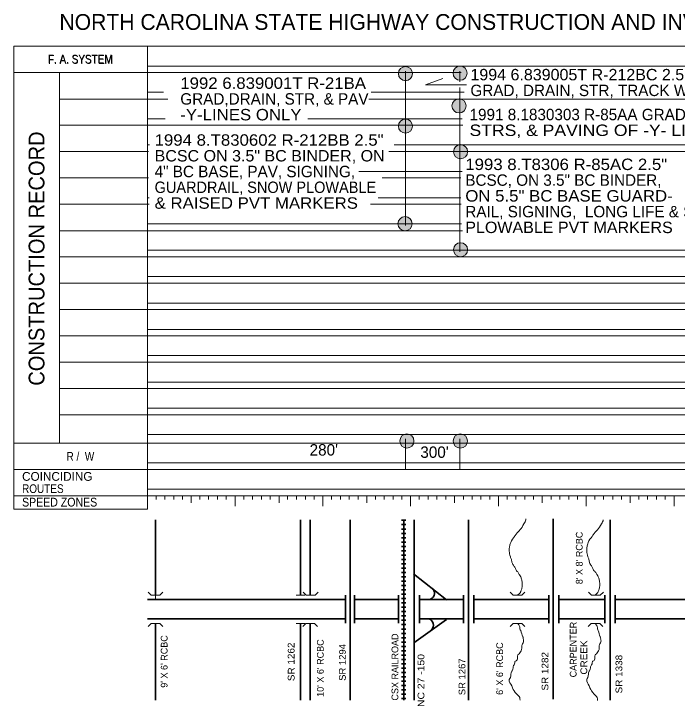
# Model space of a CAD drawing. Extents: x 321778.4 to 321800.1, y 217573.5 to 217590.
# Drawn here: x 321778.36 to 321785.99, y 217582.05 to 217590.01 of the extents above; entities that cross this region are included whole.
import ezdxf
from ezdxf.enums import TextEntityAlignment as Align

# ---------------------------------------------------------------- set-up
doc = ezdxf.new("R2010")
doc.units = 0
doc.header["$LTSCALE"] = 0.04
doc.layers.add('1', color=7, linetype='Continuous', lineweight=13)

msp = doc.modelspace()

# ---------------------------------------------------------------- hatches: boundary and pattern name
at = {"layer": '1'}
for points in [[(321782.9493, 217589.3273, 1), (321782.7864, 217589.3273, 1)], [(321783.5775, 217589.3323, 1), (321783.4146, 217589.3323, 1)], [(321783.565, 217588.9562, 1), (321783.4021, 217588.9562, 1)], [(321782.9493, 217588.7237, 1), (321782.7864, 217588.7237, 1)], [(321783.5825, 217588.4293, 1), (321783.4196, 217588.4293, 1)], [(321782.9443, 217587.6012, 1), (321782.7814, 217587.6012, 1)], [(321783.5825, 217587.3018, 1), (321783.4196, 217587.3018, 1)], [(321782.9656, 217585.1023, 1), (321782.8027, 217585.1023, 1)], [(321783.58, 217585.1023, 1), (321783.4171, 217585.1023, 1)]]:
    msp.add_hatch(color=256, dxfattribs=at).paths.add_polyline_path(points)

# ---------------------------------------------------------------- linework, layer by layer
for p, q in [((321778.3647, 217589.6436), (321800.0876, 217589.6436)), ((321778.3647, 217589.6436), (321778.3647, 217584.3196)), ((321779.9, 217584.3196), (321779.9, 217589.6436)), ((321779.9, 217589.4131), (321800.0876, 217589.4131)), ((321782.8682, 217587.5812), (321782.8682, 217589.3573)), ((321783.4944, 217589.2311), (321783.4944, 217589.3573)), ((321778.3647, 217589.3404), (321783.5097, 217589.3404)), ((321778.8887, 217589.3404), (321778.8887, 217585.0788)), ((321779.9, 217589.1124), (321780.085, 217589.1124)), ((321782.4721, 217589.1124), (321783.5415, 217589.1124)), ((321783.4944, 217587.2769), (321783.4944, 217589.1681)), ((321778.8887, 217589.0348), (321780.1359, 217589.0348)), ((321782.4466, 217589.0348), (321783.5543, 217589.0348)), ((321783.5543, 217589.0348), (321796.5384, 217589.0348)), ((321779.9, 217588.8092), (321780.1041, 217588.8092)), ((321781.7464, 217588.8092), (321783.5186, 217588.8092)), ((321778.8887, 217588.734), (321783.5285, 217588.734)), ((321779.9, 217588.5084), (321779.9259, 217588.5084)), ((321782.7394, 217588.5084), (321786.959, 217588.5084)), ((321778.8887, 217588.4308), (321779.9132, 217588.4308)), ((321782.6758, 217588.4308), (321786.959, 217588.4308)), ((321782.332, 217588.2028), (321783.5187, 217588.2028)), ((321778.8887, 217588.13), (321779.9132, 217588.13)), ((321782.5994, 217588.13), (321783.5037, 217588.13)), ((321779.9, 217587.8996), (321779.9195, 217587.8996)), ((321782.5548, 217587.8996), (321783.5037, 217587.8996)), ((321778.8887, 217587.8245), (321779.9195, 217587.8245)), ((321782.4657, 217587.8245), (321783.5087, 217587.8245)), ((321779.9, 217587.5988), (321783.5137, 217587.5988)), ((321778.8887, 217587.5212), (321783.5236, 217587.5212)), ((321779.9, 217587.2957), (321786.4232, 217587.2957)), ((321778.8887, 217587.2205), (321786.4232, 217587.2205)), ((321779.9, 217586.9924), (321800.0876, 217586.9924)), ((321778.8887, 217586.9173), (321800.0876, 217586.9173)), ((321778.8887, 217586.6141), (321800.0876, 217586.6141)), ((321779.9, 217586.3861), (321800.0876, 217586.3861)), ((321778.8887, 217586.3109), (321800.0876, 217586.3109)), ((321779.9, 217586.0854), (321800.0876, 217586.0854)), ((321778.8887, 217586.0078), (321800.0876, 217586.0078)), ((321779.9, 217585.7797), (321800.0876, 217585.7797)), ((321778.8887, 217585.7069), (321800.0876, 217585.7069)), ((321779.9, 217585.479), (321800.0876, 217585.479)), ((321778.8887, 217585.4014), (321800.0876, 217585.4014)), ((321779.9, 217585.1783), (321800.0876, 217585.1783)), ((321782.8682, 217584.7732), (321782.8682, 217585.1268)), ((321783.4944, 217584.7732), (321783.4944, 217585.1268)), ((321778.3647, 217585.0788), (321800.0876, 217585.0788)), ((321779.9, 217584.8508), (321800.0876, 217584.8508)), ((321779.9, 217584.5476), (321800.0876, 217584.5476)), ((321779.9995, 217584.4312), (321779.9995, 217584.4724)), ((321780.0989, 217584.4312), (321780.0989, 217584.4724)), ((321780.2033, 217584.4312), (321780.2033, 217584.4724)), ((321780.3027, 217584.4312), (321780.3027, 217584.4724)), ((321780.4046, 217584.3899), (321780.4046, 217584.4724)), ((321780.504, 217584.4312), (321780.504, 217584.4724)), ((321780.6034, 217584.4312), (321780.6034, 217584.4724)), ((321780.7078, 217584.4312), (321780.7078, 217584.4724)), ((321780.8072, 217584.4312), (321780.8072, 217584.4724)), ((321780.9091, 217584.3512), (321780.9091, 217584.4724)), ((321781.0085, 217584.4312), (321781.0085, 217584.4724)), ((321781.1104, 217584.4312), (321781.1104, 217584.4724)), ((321781.2122, 217584.4312), (321781.2122, 217584.4724)), ((321781.3117, 217584.4312), (321781.3117, 217584.4724)), ((321781.4136, 217584.3899), (321781.4136, 217584.4724)), ((321781.5131, 217584.4312), (321781.5131, 217584.4724)), ((321781.6149, 217584.4312), (321781.6149, 217584.4724)), ((321781.7168, 217584.4312), (321781.7168, 217584.4724)), ((321781.8162, 217584.4312), (321781.8162, 217584.4724)), ((321781.918, 217584.3512), (321781.918, 217584.4724)), ((321782.0176, 217584.4312), (321782.0176, 217584.4724)), ((321782.1194, 217584.4312), (321782.1194, 217584.4724)), ((321782.2213, 217584.4312), (321782.2213, 217584.4724)), ((321782.3231, 217584.4312), (321782.3231, 217584.4724)), ((321782.4226, 217584.3899), (321782.4226, 217584.4724)), ((321782.522, 217584.4312), (321782.522, 217584.4724)), ((321782.624, 217584.4312), (321782.624, 217584.4724)), ((321782.7258, 217584.4312), (321782.7258, 217584.4724)), ((321782.8277, 217584.4312), (321782.8277, 217584.4724)), ((321782.9271, 217584.3512), (321782.9271, 217584.4724)), ((321783.0265, 217584.4312), (321783.0265, 217584.4724)), ((321783.1284, 217584.4312), (321783.1284, 217584.4724)), ((321783.2303, 217584.4312), (321783.2303, 217584.4724)), ((321783.3322, 217584.4312), (321783.3322, 217584.4724)), ((321783.4316, 217584.3899), (321783.4316, 217584.4724)), ((321783.5335, 217584.4312), (321783.5335, 217584.4724)), ((321783.6329, 217584.4312), (321783.6329, 217584.4724)), ((321783.7348, 217584.4312), (321783.7348, 217584.4724)), ((321783.8367, 217584.4312), (321783.8367, 217584.4724)), ((321783.9361, 217584.3512), (321783.9361, 217584.4724)), ((321784.038, 217584.4312), (321784.038, 217584.4724)), ((321784.1374, 217584.4312), (321784.1374, 217584.4724)), ((321784.2393, 217584.4312), (321784.2393, 217584.4724)), ((321784.3411, 217584.4312), (321784.3411, 217584.4724)), ((321784.4406, 217584.3899), (321784.4406, 217584.4724)), ((321784.5425, 217584.4312), (321784.5425, 217584.4724)), ((321784.642, 217584.4312), (321784.642, 217584.4724)), ((321784.7462, 217584.4312), (321784.7462, 217584.4724)), ((321784.8456, 217584.4312), (321784.8456, 217584.4724)), ((321784.9451, 217584.3512), (321784.9451, 217584.4724)), ((321785.0469, 217584.4312), (321785.0469, 217584.4724)), ((321785.1465, 217584.4312), (321785.1465, 217584.4724)), ((321785.2507, 217584.4312), (321785.2507, 217584.4724)), ((321785.3502, 217584.4312), (321785.3502, 217584.4724)), ((321785.4496, 217584.3899), (321785.4496, 217584.4724)), ((321785.5515, 217584.4312), (321785.5515, 217584.4724)), ((321785.6509, 217584.4312), (321785.6509, 217584.4724)), ((321785.7553, 217584.4312), (321785.7553, 217584.4724)), ((321785.8547, 217584.4312), (321785.8547, 217584.4724)), ((321785.9566, 217584.3512), (321785.9566, 217584.4724)), ((321778.3647, 217584.3196), (321779.9, 217584.3196)), ((321779.9927, 217583.28), (321779.9927, 217583.33))]:
    msp.add_line(p, q, dxfattribs=at)
at = {"layer": '1', "lineweight": 35}
for p, q in [((321779.9929, 217584.1962), (321779.9929, 217583.3299)), ((321781.6612, 217584.1962), (321781.6612, 217583.3299)), ((321781.7725, 217584.1962), (321781.7725, 217583.3299)), ((321782.2327, 217584.1962), (321782.2327, 217582.1221)), ((321782.8477, 217584.1962), (321782.8477, 217582.1221)), ((321782.9667, 217584.1962), (321782.9667, 217582.1221)), ((321783.5917, 217584.1962), (321783.5917, 217582.1221)), ((321784.5677, 217584.2084), (321784.5677, 217582.1343)), ((321785.2227, 217584.1962), (321785.2227, 217582.1221)), ((321782.9598, 217583.5745), (321783.3414, 217583.2748)), ((321782.18, 217583.0074), (321782.18, 217583.3299)), ((321782.2832, 217583.0074), (321782.2832, 217583.3299)), ((321782.7876, 217583.0074), (321782.7876, 217583.3299)), ((321783.0283, 217583.0074), (321783.0283, 217583.3299)), ((321783.5342, 217583.0074), (321783.5342, 217583.3299)), ((321783.6532, 217583.0074), (321783.6532, 217583.3299)), ((321784.517, 217583.0074), (321784.517, 217583.3299)), ((321784.6318, 217583.0074), (321784.6318, 217583.3299)), ((321785.1612, 217583.0074), (321785.1612, 217583.3299)), ((321785.2802, 217583.0074), (321785.2802, 217583.3299)), ((321779.9, 217583.28), (321779.9927, 217583.28)), ((321779.9927, 217583.28), (321782.18, 217583.28)), ((321782.2832, 217583.28), (321782.7876, 217583.28)), ((321783.0283, 217583.28), (321783.5342, 217583.28)), ((321783.6532, 217583.28), (321784.517, 217583.28)), ((321784.6237, 217583.28), (321785.1612, 217583.28)), ((321785.2802, 217583.28), (321786.4923, 217583.28)), ((321779.9, 217583.0574), (321779.9927, 217583.0574)), ((321779.9927, 217583.0574), (321782.18, 217583.0574)), ((321782.2832, 217583.0574), (321782.7876, 217583.0574)), ((321783.0283, 217583.0574), (321783.5342, 217583.0574)), ((321783.6532, 217583.0574), (321784.517, 217583.0574)), ((321784.6237, 217583.0574), (321785.1612, 217583.0574)), ((321785.2802, 217583.0574), (321786.4923, 217583.0574)), ((321779.9929, 217583.0052), (321779.9929, 217582.1221)), ((321781.6612, 217583.0052), (321781.6612, 217582.1221)), ((321781.7725, 217583.0052), (321781.7725, 217582.1221)), ((321782.9639, 217582.7821), (321783.3414, 217583.049))]:
    msp.add_line(p, q, dxfattribs=at)
at = {"layer": '1'}
for points in [[(321783.5693, 217589.1996), (321783.099, 217589.1996), (321783.2985, 217589.2709)], [(321779.9, 217586.6893), (321796.1155, 217586.6893), (321800.0876, 217586.6893)], [(321778.3647, 217584.7732), (321779.9, 217584.7732), (321800.0876, 217584.7732)], [(321778.3647, 217584.4724), (321779.9, 217584.4724), (321800.0876, 217584.4724)], [(321780.0792, 217583.3653), (321780.0438, 217583.3299), (321779.9938, 217583.3299), (321779.9438, 217583.3299), (321779.9084, 217583.3653)], [(321781.7122, 217583.3299), (321781.6622, 217583.3299), (321781.6122, 217583.3299)], [(321781.8631, 217583.3653), (321781.8277, 217583.3299), (321781.7777, 217583.3299), (321781.7277, 217583.3299), (321781.6923, 217583.3653)], [(321784.2407, 217583.3653), (321784.2053, 217583.3299), (321784.1553, 217583.3299), (321784.1053, 217583.3299), (321784.0699, 217583.3653)], [(321785.1432, 217583.3653), (321785.1078, 217583.3299), (321785.0578, 217583.3299), (321785.0078, 217583.3299), (321784.9724, 217583.3653)], [(321780.0791, 217582.9698), (321780.0437, 217583.0052), (321779.9937, 217583.0052), (321779.9437, 217583.0052), (321779.9083, 217582.9698)], [(321781.7109, 217583.0052), (321781.6609, 217583.0052), (321781.6109, 217583.0052)], [(321781.8576, 217582.9698), (321781.8222, 217583.0052), (321781.7722, 217583.0052), (321781.7222, 217583.0052), (321781.6868, 217582.9698)], [(321784.2421, 217582.9698), (321784.2067, 217583.0052), (321784.1567, 217583.0052), (321784.1067, 217583.0052), (321784.0713, 217582.9698)], [(321785.1391, 217582.9698), (321785.1037, 217583.0052), (321785.0537, 217583.0052), (321785.0037, 217583.0052), (321784.9683, 217582.9698)]]:
    msp.add_lwpolyline(points, dxfattribs=at)
at = {"layer": '1', "lineweight": 35}
for points in [[(321782.8727, 217584.1902), (321782.8477, 217584.1902), (321782.8227, 217584.1902)], [(321782.8727, 217584.1402), (321782.8477, 217584.1402), (321782.8227, 217584.1402)], [(321782.8727, 217584.0902), (321782.8477, 217584.0902), (321782.8227, 217584.0902)], [(321782.8727, 217584.0402), (321782.8477, 217584.0402), (321782.8227, 217584.0402)], [(321782.8727, 217583.9902), (321782.8477, 217583.9902), (321782.8227, 217583.9902)], [(321782.8727, 217583.9402), (321782.8477, 217583.9402), (321782.8227, 217583.9402)], [(321782.8727, 217583.8902), (321782.8477, 217583.8902), (321782.8227, 217583.8902)], [(321782.8727, 217583.8402), (321782.8477, 217583.8402), (321782.8227, 217583.8402)], [(321782.8727, 217583.7902), (321782.8477, 217583.7902), (321782.8227, 217583.7902)], [(321782.8727, 217583.7402), (321782.8477, 217583.7402), (321782.8227, 217583.7402)], [(321782.8727, 217583.6902), (321782.8477, 217583.6902), (321782.8227, 217583.6902)], [(321782.8727, 217583.6402), (321782.8477, 217583.6402), (321782.8227, 217583.6402)], [(321782.8727, 217583.5902), (321782.8477, 217583.5902), (321782.8227, 217583.5902)], [(321782.8727, 217583.5402), (321782.8477, 217583.5402), (321782.8227, 217583.5402)], [(321782.8727, 217583.4902), (321782.8477, 217583.4902), (321782.8227, 217583.4902)], [(321782.8727, 217583.4402), (321782.8477, 217583.4402), (321782.8227, 217583.4402)], [(321782.8727, 217583.3902), (321782.8477, 217583.3902), (321782.8227, 217583.3902)], [(321782.8727, 217583.3402), (321782.8477, 217583.3402), (321782.8227, 217583.3402)], [(321782.8727, 217583.2902), (321782.8477, 217583.2902), (321782.8227, 217583.2902)], [(321782.8727, 217583.2402), (321782.8477, 217583.2402), (321782.8227, 217583.2402)], [(321782.8727, 217583.1902), (321782.8477, 217583.1902), (321782.8227, 217583.1902)], [(321782.8727, 217583.1402), (321782.8477, 217583.1402), (321782.8227, 217583.1402)], [(321782.8727, 217583.0902), (321782.8477, 217583.0902), (321782.8227, 217583.0902)], [(321782.8727, 217583.0402), (321782.8477, 217583.0402), (321782.8227, 217583.0402)], [(321782.8727, 217582.9902), (321782.8477, 217582.9902), (321782.8227, 217582.9902)], [(321782.8727, 217582.9402), (321782.8477, 217582.9402), (321782.8227, 217582.9402)], [(321782.8727, 217582.8902), (321782.8477, 217582.8902), (321782.8227, 217582.8902)], [(321782.8727, 217582.8402), (321782.8477, 217582.8402), (321782.8227, 217582.8402)], [(321782.8727, 217582.7902), (321782.8477, 217582.7902), (321782.8227, 217582.7902)], [(321782.8727, 217582.7402), (321782.8477, 217582.7402), (321782.8227, 217582.7402)], [(321782.8727, 217582.6902), (321782.8477, 217582.6902), (321782.8227, 217582.6902)], [(321782.8727, 217582.6402), (321782.8477, 217582.6402), (321782.8227, 217582.6402)], [(321782.8727, 217582.5902), (321782.8477, 217582.5902), (321782.8227, 217582.5902)], [(321782.8727, 217582.5402), (321782.8477, 217582.5402), (321782.8227, 217582.5402)], [(321782.8727, 217582.4902), (321782.8477, 217582.4902), (321782.8227, 217582.4902)], [(321782.8727, 217582.4402), (321782.8477, 217582.4402), (321782.8227, 217582.4402)], [(321782.8727, 217582.3902), (321782.8477, 217582.3902), (321782.8227, 217582.3902)], [(321782.8727, 217582.3402), (321782.8477, 217582.3402), (321782.8227, 217582.3402)], [(321782.8727, 217582.2902), (321782.8477, 217582.2902), (321782.8227, 217582.2902)], [(321782.8727, 217582.2402), (321782.8477, 217582.2402), (321782.8227, 217582.2402)], [(321782.8727, 217582.1902), (321782.8477, 217582.1902), (321782.8227, 217582.1902)], [(321782.8727, 217582.1402), (321782.8477, 217582.1402), (321782.8227, 217582.1402)]]:
    msp.add_lwpolyline(points, dxfattribs=at)
at = {"layer": '1'}
for centre in [(321782.8678, 217589.3273), (321783.4961, 217589.3323), (321783.4836, 217588.9562), (321782.8678, 217588.7237), (321783.5011, 217588.4293), (321782.8628, 217587.6012), (321783.5011, 217587.3018), (321782.8841, 217585.1023), (321783.4986, 217585.1023)]:
    msp.add_circle(centre, 0.0814, dxfattribs=at)
at = {"layer": '1', "lineweight": 35}
for centre, radius, start, end in [((321783.128, 217583.3528), 0.0744, 276.33168, 39.80557), ((321783.1116, 217582.9833), 0.0784, 317.06754, 71.56505)]:
    msp.add_arc(centre, radius, start, end, dxfattribs=at)
at = {"layer": '1'}
for points in [[(321784.1553, 217583.3299), (321784.1887, 217583.361), (321784.1928, 217583.3733), (321784.2051, 217583.4021), (321784.2092, 217583.4226), (321784.2092, 217583.4842), (321784.2051, 217583.5047), (321784.1928, 217583.5416), (321784.1805, 217583.5622), (321784.1723, 217583.5745), (321784.1641, 217583.5909), (321784.1395, 217583.6155), (321784.1313, 217583.6361), (321784.1149, 217583.6648), (321784.0943, 217583.7017), (321784.0861, 217583.7387), (321784.0738, 217583.7715), (321784.0656, 217583.8044), (321784.0615, 217583.8372), (321784.0615, 217583.8701), (321784.0697, 217583.907), (321784.0779, 217583.9358), (321784.1231, 217584.0056), (321784.1313, 217584.0179), (321784.1559, 217584.0507), (321784.1846, 217584.0794), (321784.2298, 217584.1492), (321784.2503, 217584.1944), (321784.2503, 217584.2056)], [(321785.0463, 217583.3299), (321785.0797, 217583.361), (321785.0838, 217583.3733), (321785.0961, 217583.4021), (321785.1002, 217583.4226), (321785.1002, 217583.4842), (321785.0961, 217583.5047), (321785.0838, 217583.5416), (321785.0715, 217583.5622), (321785.0633, 217583.5745), (321785.0551, 217583.5909), (321785.0305, 217583.6155), (321785.0223, 217583.6361), (321785.0059, 217583.6648), (321784.9853, 217583.7017), (321784.9771, 217583.7387), (321784.9648, 217583.7715), (321784.9566, 217583.8044), (321784.9525, 217583.8372), (321784.9525, 217583.8701), (321784.9607, 217583.907), (321784.9689, 217583.9358), (321785.0141, 217584.0056), (321785.0223, 217584.0179), (321785.0469, 217584.0507), (321785.0756, 217584.0794), (321785.1208, 217584.1492), (321785.1413, 217584.1944), (321785.1413, 217584.1962)], [(321784.16, 217583.0052), (321784.1805, 217582.971), (321784.1846, 217582.9587), (321784.1846, 217582.9422), (321784.1928, 217582.9217), (321784.2174, 217582.8519), (321784.2215, 217582.8437), (321784.2215, 217582.8273), (321784.2257, 217582.8109), (321784.2257, 217582.7945), (321784.2133, 217582.7698), (321784.2051, 217582.7493), (321784.2051, 217582.7206), (321784.1969, 217582.6877), (321784.1641, 217582.6467), (321784.16, 217582.6426), (321784.1559, 217582.6138), (321784.1518, 217582.5851), (321784.1272, 217582.5646), (321784.1231, 217582.5399), (321784.1108, 217582.5194), (321784.0984, 217582.466), (321784.0902, 217582.4537), (321784.0738, 217582.3839), (321784.0615, 217582.3593), (321784.0902, 217582.2854), (321784.0984, 217582.2649), (321784.1436, 217582.1951), (321784.1518, 217582.1869), (321784.1846, 217582.1376), (321784.1846, 217582.1335), (321784.1865, 217582.1213)], [(321785.0504, 217583.0052), (321785.0709, 217582.971), (321785.075, 217582.9587), (321785.075, 217582.9422), (321785.0832, 217582.9217), (321785.1078, 217582.8519), (321785.1119, 217582.8437), (321785.1119, 217582.8273), (321785.1161, 217582.8109), (321785.1161, 217582.7945), (321785.1037, 217582.7698), (321785.0955, 217582.7493), (321785.0955, 217582.7206), (321785.0873, 217582.6877), (321785.0545, 217582.6467), (321785.0504, 217582.6426), (321785.0463, 217582.6138), (321785.0422, 217582.5851), (321785.0176, 217582.5646), (321785.0135, 217582.5399), (321785.0012, 217582.5194), (321784.9888, 217582.466), (321784.9806, 217582.4537), (321784.9642, 217582.3839), (321784.9519, 217582.3593), (321784.9806, 217582.2854), (321784.9888, 217582.2649), (321785.034, 217582.1951), (321785.0422, 217582.1869), (321785.075, 217582.1376), (321785.075, 217582.1335), (321785.0775, 217582.1175)]]:
    msp.add_spline(points, degree=3, dxfattribs=at)

# ---------------------------------------------------------------- texts
for s, height, p in [('NORTH CAROLINA STATE HIGHWAY CONSTRUCTION AND INVENTORY DIAGRAM', 0.1817, (321778.8887, 217589.8303)), ('GRAD, DRAIN, STR, TRACK WORK, THERMO & PVT MARKERS, & SIGNALS', 0.1312, (321783.6147, 217589.0689)), ('GRAD,DRAIN, STR, & PAV', 0.1312, (321780.2787, 217588.9709)), ('1991 8.1830303 R-85AA GRAD, DRAIN,', 0.1312, (321783.6047, 217588.7914)), ('4" BC BASE, PAV, SIGNING, ', 0.1312, (321779.9835, 217588.1358)), ('BCSC, ON 3.5" BC BINDER,', 0.1312, (321783.5559, 217588.0372)), ('RAIL, SIGNING,  LONG LIFE & SNOW', 0.1312, (321783.5559, 217587.6748)), ('COINCIDING', 0.1009, (321778.4593, 217584.6446))]:
    msp.add_text(s, height=height, dxfattribs=at).set_placement(p)
at = {"layer": '1', "width": 0.85}
for s, p in [('F. A. SYSTEM', (321779.127, 217589.4447)), ('F. A. SYSTEM', (321779.1319, 217589.4398)), ('R /  W', (321779.13, 217584.875))]:
    msp.add_text(s, height=0.1009, dxfattribs=at).set_placement(p, align=Align.CENTER)
at = {"layer": '1'}
for s, height, width, p in [('1994 6.839005T R-212BC 2.5" BCSC, ON 3"BC BINDER, ON 5.5" BC BASE', 0.1312, 1.05, (321783.6147, 217589.2501)), ('1992 6.839001T R-21BA', 0.1312, 1.1, (321780.2787, 217589.1521)), ('-Y-LINES ONLY', 0.1312, 1.1, (321780.2787, 217588.7897)), ('STRS, & PAVING OF -Y- LINES', 0.1312, 1.15, (321783.6047, 217588.6102)), ('1994 8.T830602 R-212BB 2.5" ', 0.1312, 1.1, (321779.9835, 217588.4982)), ('BCSC ON 3.5" BC BINDER, ON ', 0.1312, 1.05, (321779.9835, 217588.317)), ('1993 8.T8306 R-85AC 2.5"', 0.1312, 1.1, (321783.5559, 217588.2184)), ('GUARDRAIL, SNOW PLOWABLE', 0.1312, 0.95, (321779.9835, 217587.9546)), ('ON 5.5" BC BASE GUARD-', 0.1312, 1.1, (321783.5559, 217587.856)), ('& RAISED PVT MARKERS', 0.1312, 1.1, (321779.9835, 217587.7734)), ('PLOWABLE PVT MARKERS', 0.1312, 1.05, (321783.5559, 217587.4936)), ('ROUTES', 0.1009, 0.85, (321778.4593, 217584.5039)), ('SPEED ZONES', 0.1009, 0.9, (321778.4593, 217584.3486))]:
    msp.add_text(s, height=height, dxfattribs=dict(at, width=width)).set_placement(p)
at = {"layer": '1', "width": 0.95}
msp.add_text('CONSTRUCTION RECORD', height=0.1817, rotation=90, dxfattribs=at).set_placement((321778.7164, 217587.2002), align=Align.CENTER)
at = {"layer": '1'}
for s, p in [("280'", (321781.9288, 217584.9348)), ("300'", (321783.2018, 217584.9084))]:
    msp.add_text(s, height=0.1312, dxfattribs=at).set_placement(p, align=Align.CENTER)
for s, height, p in [("8' X 8' RCBC", 0.0775, (321784.9045, 217583.4555)), ('CARPENTER', 0.0775, (321784.835, 217582.384)), ("9' X 6' RCBC", 0.07748, (321780.1319, 217582.2648)), ("10' X 6' RCBC", 0.0775, (321781.9275, 217582.1598)), ('CSX RAILROAD', 0.0775, (321782.7852, 217582.1171)), ("6' X 6' RCBC", 0.0775, (321783.9895, 217582.1827))]:
    msp.add_text(s, height=height, rotation=90, dxfattribs=at).set_placement(p)
for s, width, p in [('SR 1262', 1.1, (321781.592, 217582.3405)), ('SR 1294', 1.05, (321782.1815, 217582.3439)), (' CREEK', 1.1, (321784.9575, 217582.384)), ('SR 1282', 1.1, (321784.5107, 217582.232)), ('NC 27 -150', 1.15, (321783.0847, 217582.0432)), ('SR 1267', 1.05, (321783.5566, 217582.1786)), ('SR 1338', 1.1, (321785.3607, 217582.1995))]:
    msp.add_text(s, height=0.0775, rotation=90, dxfattribs=dict(at, width=width)).set_placement(p)

doc.saveas('drawing.dxf')
